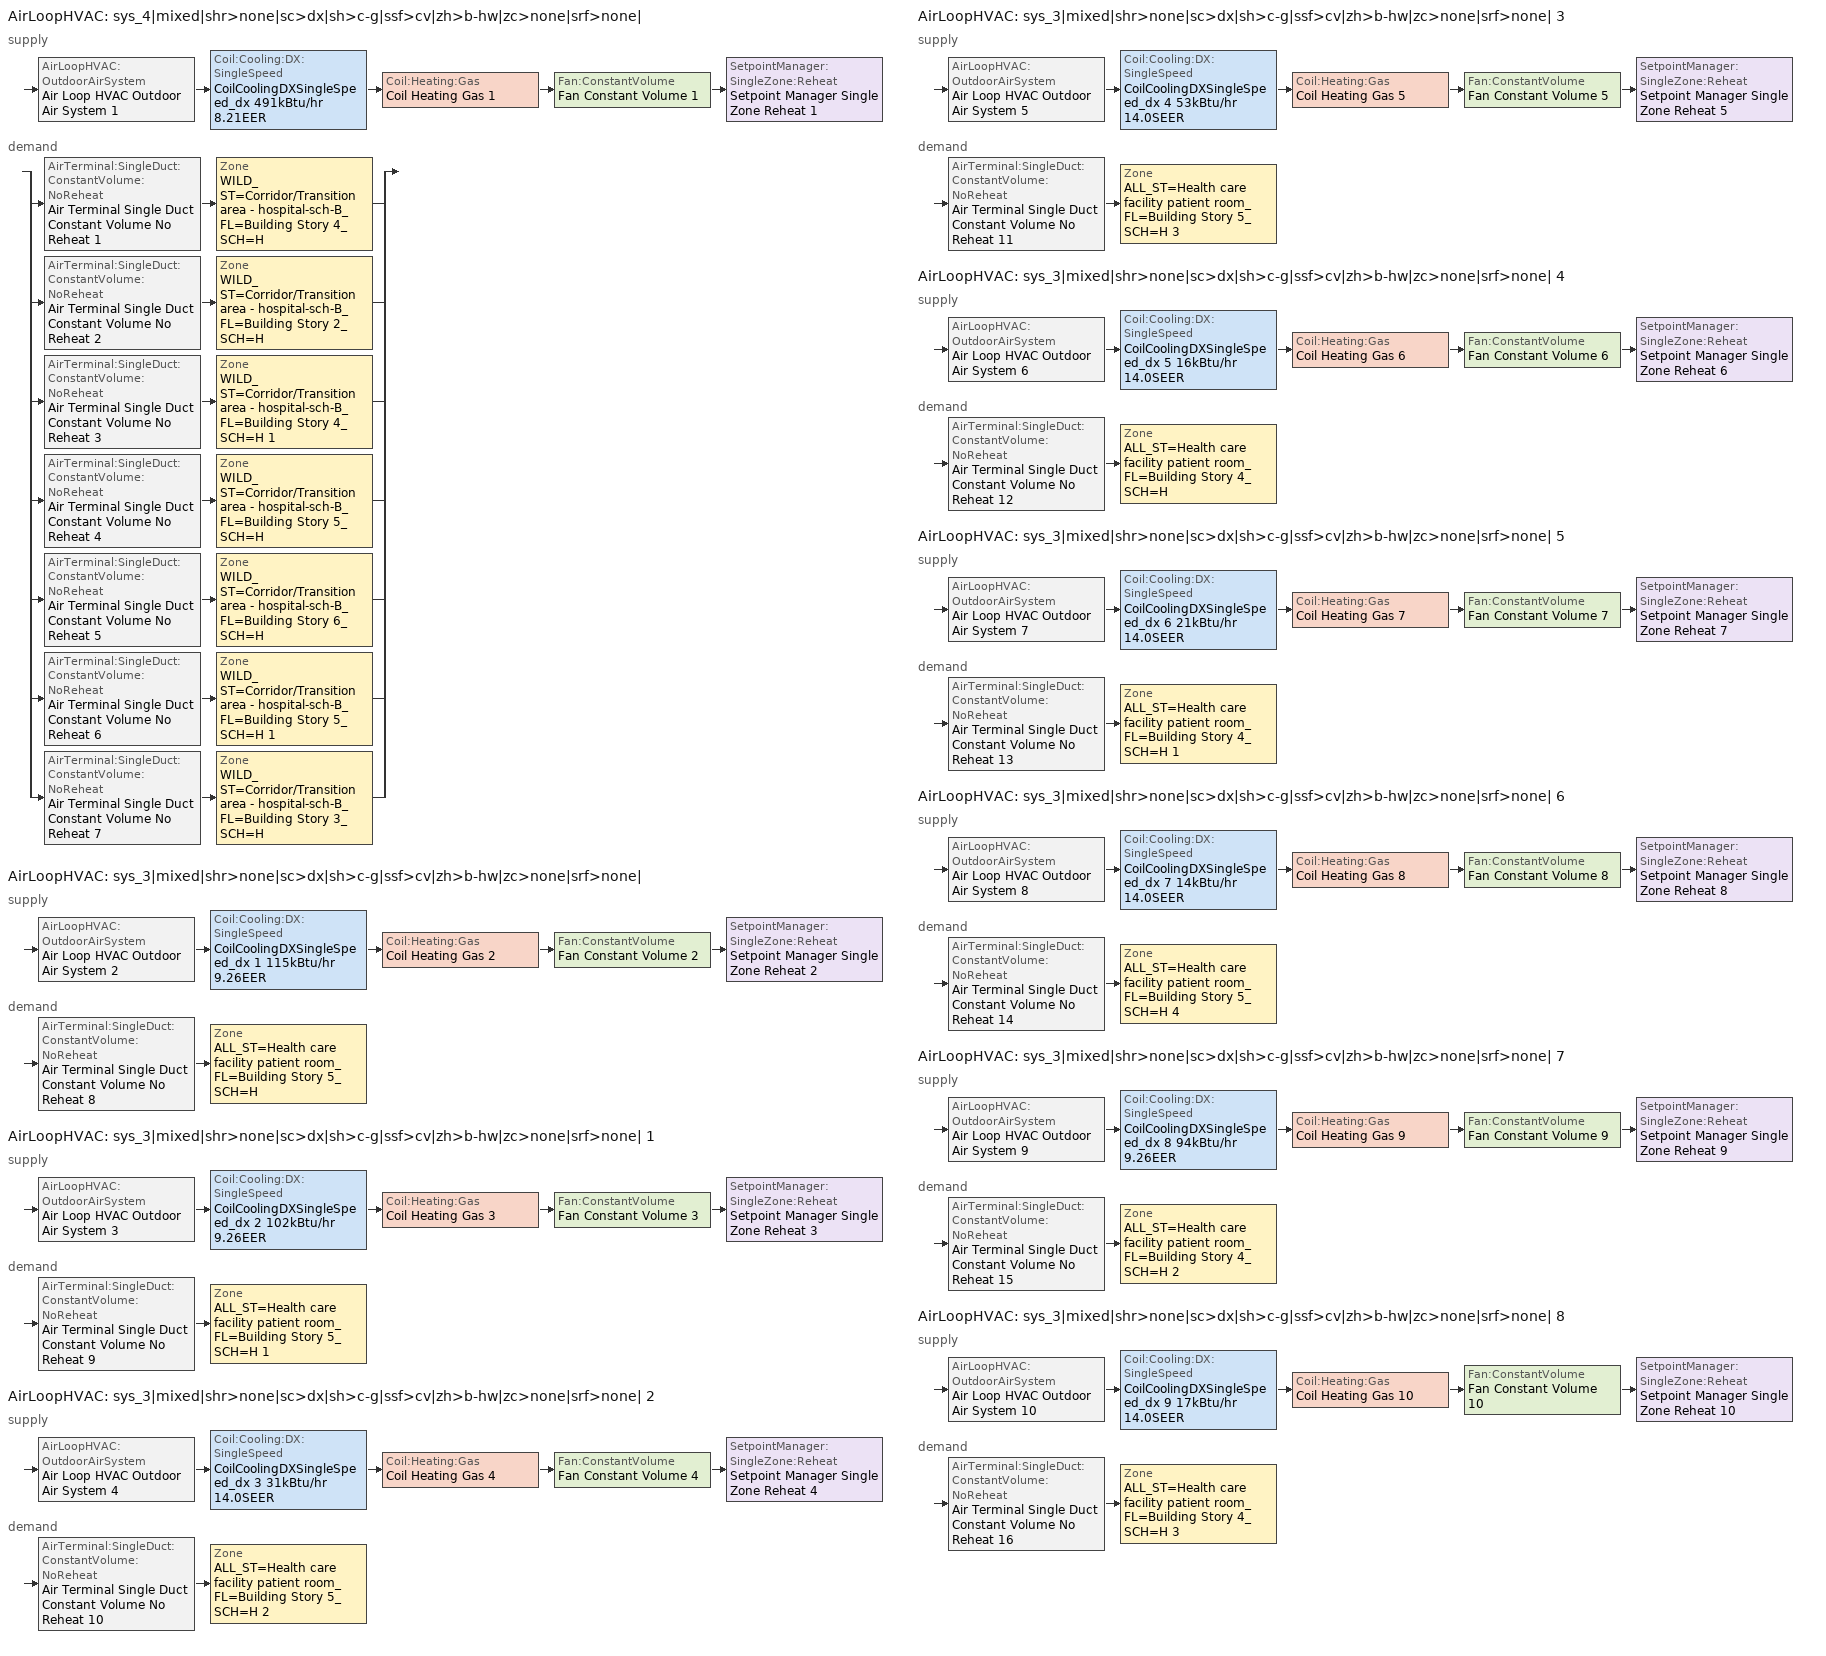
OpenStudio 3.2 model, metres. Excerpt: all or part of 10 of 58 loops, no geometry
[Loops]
AirLoopHVAC 'sys_4|mixed|shr>none|sc>dx|sh>c-g|ssf>cv|zh>b-hw|zc>none|srf>none|'
 supply: AirLoopHVAC:OutdoorAirSystem 'Air Loop HVAC Outdoor Air System 1' > Coil:Cooling:DX:SingleSpeed 'CoilCoolingDXSingleSpeed_dx 491kBtu/hr 8.21EER' > Coil:Heating:Gas 'Coil Heating Gas 1' > Fan:ConstantVolume 'Fan Constant Volume 1' > SetpointManager:SingleZone:Reheat 'Setpoint Manager Single Zone Reheat 1'
 demand: split
  | AirTerminal:SingleDuct:ConstantVolume:NoReheat 'Air Terminal Single Duct Constant Volume No Reheat 1' > Zone 'WILD_ST=Corridor/Transition area - hospital-sch-B_FL=Building Story 4_SCH=H'
  | AirTerminal:SingleDuct:ConstantVolume:NoReheat 'Air Terminal Single Duct Constant Volume No Reheat 2' > Zone 'WILD_ST=Corridor/Transition area - hospital-sch-B_FL=Building Story 2_SCH=H'
  | AirTerminal:SingleDuct:ConstantVolume:NoReheat 'Air Terminal Single Duct Constant Volume No Reheat 3' > Zone 'WILD_ST=Corridor/Transition area - hospital-sch-B_FL=Building Story 4_SCH=H 1'
  | AirTerminal:SingleDuct:ConstantVolume:NoReheat 'Air Terminal Single Duct Constant Volume No Reheat 4' > Zone 'WILD_ST=Corridor/Transition area - hospital-sch-B_FL=Building Story 5_SCH=H'
  | AirTerminal:SingleDuct:ConstantVolume:NoReheat 'Air Terminal Single Duct Constant Volume No Reheat 5' > Zone 'WILD_ST=Corridor/Transition area - hospital-sch-B_FL=Building Story 6_SCH=H'
  | AirTerminal:SingleDuct:ConstantVolume:NoReheat 'Air Terminal Single Duct Constant Volume No Reheat 6' > Zone 'WILD_ST=Corridor/Transition area - hospital-sch-B_FL=Building Story 5_SCH=H 1'
  | AirTerminal:SingleDuct:ConstantVolume:NoReheat 'Air Terminal Single Duct Constant Volume No Reheat 7' > Zone 'WILD_ST=Corridor/Transition area - hospital-sch-B_FL=Building Story 3_SCH=H'
AirLoopHVAC 'sys_3|mixed|shr>none|sc>dx|sh>c-g|ssf>cv|zh>b-hw|zc>none|srf>none|'
 supply: AirLoopHVAC:OutdoorAirSystem 'Air Loop HVAC Outdoor Air System 2' > Coil:Cooling:DX:SingleSpeed 'CoilCoolingDXSingleSpeed_dx 1 115kBtu/hr 9.26EER' > Coil:Heating:Gas 'Coil Heating Gas 2' > Fan:ConstantVolume 'Fan Constant Volume 2' > SetpointManager:SingleZone:Reheat 'Setpoint Manager Single Zone Reheat 2'
 demand: AirTerminal:SingleDuct:ConstantVolume:NoReheat 'Air Terminal Single Duct Constant Volume No Reheat 8' > Zone 'ALL_ST=Health care facility patient room_FL=Building Story 5_SCH=H'
AirLoopHVAC 'sys_3|mixed|shr>none|sc>dx|sh>c-g|ssf>cv|zh>b-hw|zc>none|srf>none| 1'
 supply: AirLoopHVAC:OutdoorAirSystem 'Air Loop HVAC Outdoor Air System 3' > Coil:Cooling:DX:SingleSpeed 'CoilCoolingDXSingleSpeed_dx 2 102kBtu/hr 9.26EER' > Coil:Heating:Gas 'Coil Heating Gas 3' > Fan:ConstantVolume 'Fan Constant Volume 3' > SetpointManager:SingleZone:Reheat 'Setpoint Manager Single Zone Reheat 3'
 demand: AirTerminal:SingleDuct:ConstantVolume:NoReheat 'Air Terminal Single Duct Constant Volume No Reheat 9' > Zone 'ALL_ST=Health care facility patient room_FL=Building Story 5_SCH=H 1'
AirLoopHVAC 'sys_3|mixed|shr>none|sc>dx|sh>c-g|ssf>cv|zh>b-hw|zc>none|srf>none| 2'
 supply: AirLoopHVAC:OutdoorAirSystem 'Air Loop HVAC Outdoor Air System 4' > Coil:Cooling:DX:SingleSpeed 'CoilCoolingDXSingleSpeed_dx 3 31kBtu/hr 14.0SEER' > Coil:Heating:Gas 'Coil Heating Gas 4' > Fan:ConstantVolume 'Fan Constant Volume 4' > SetpointManager:SingleZone:Reheat 'Setpoint Manager Single Zone Reheat 4'
 demand: AirTerminal:SingleDuct:ConstantVolume:NoReheat 'Air Terminal Single Duct Constant Volume No Reheat 10' > Zone 'ALL_ST=Health care facility patient room_FL=Building Story 5_SCH=H 2'
AirLoopHVAC 'sys_3|mixed|shr>none|sc>dx|sh>c-g|ssf>cv|zh>b-hw|zc>none|srf>none| 3'
 supply: AirLoopHVAC:OutdoorAirSystem 'Air Loop HVAC Outdoor Air System 5' > Coil:Cooling:DX:SingleSpeed 'CoilCoolingDXSingleSpeed_dx 4 53kBtu/hr 14.0SEER' > Coil:Heating:Gas 'Coil Heating Gas 5' > Fan:ConstantVolume 'Fan Constant Volume 5' > SetpointManager:SingleZone:Reheat 'Setpoint Manager Single Zone Reheat 5'
 demand: AirTerminal:SingleDuct:ConstantVolume:NoReheat 'Air Terminal Single Duct Constant Volume No Reheat 11' > Zone 'ALL_ST=Health care facility patient room_FL=Building Story 5_SCH=H 3'
AirLoopHVAC 'sys_3|mixed|shr>none|sc>dx|sh>c-g|ssf>cv|zh>b-hw|zc>none|srf>none| 4'
 supply: AirLoopHVAC:OutdoorAirSystem 'Air Loop HVAC Outdoor Air System 6' > Coil:Cooling:DX:SingleSpeed 'CoilCoolingDXSingleSpeed_dx 5 16kBtu/hr 14.0SEER' > Coil:Heating:Gas 'Coil Heating Gas 6' > Fan:ConstantVolume 'Fan Constant Volume 6' > SetpointManager:SingleZone:Reheat 'Setpoint Manager Single Zone Reheat 6'
 demand: AirTerminal:SingleDuct:ConstantVolume:NoReheat 'Air Terminal Single Duct Constant Volume No Reheat 12' > Zone 'ALL_ST=Health care facility patient room_FL=Building Story 4_SCH=H'
AirLoopHVAC 'sys_3|mixed|shr>none|sc>dx|sh>c-g|ssf>cv|zh>b-hw|zc>none|srf>none| 5'
 supply: AirLoopHVAC:OutdoorAirSystem 'Air Loop HVAC Outdoor Air System 7' > Coil:Cooling:DX:SingleSpeed 'CoilCoolingDXSingleSpeed_dx 6 21kBtu/hr 14.0SEER' > Coil:Heating:Gas 'Coil Heating Gas 7' > Fan:ConstantVolume 'Fan Constant Volume 7' > SetpointManager:SingleZone:Reheat 'Setpoint Manager Single Zone Reheat 7'
 demand: AirTerminal:SingleDuct:ConstantVolume:NoReheat 'Air Terminal Single Duct Constant Volume No Reheat 13' > Zone 'ALL_ST=Health care facility patient room_FL=Building Story 4_SCH=H 1'
AirLoopHVAC 'sys_3|mixed|shr>none|sc>dx|sh>c-g|ssf>cv|zh>b-hw|zc>none|srf>none| 6'
 supply: AirLoopHVAC:OutdoorAirSystem 'Air Loop HVAC Outdoor Air System 8' > Coil:Cooling:DX:SingleSpeed 'CoilCoolingDXSingleSpeed_dx 7 14kBtu/hr 14.0SEER' > Coil:Heating:Gas 'Coil Heating Gas 8' > Fan:ConstantVolume 'Fan Constant Volume 8' > SetpointManager:SingleZone:Reheat 'Setpoint Manager Single Zone Reheat 8'
 demand: AirTerminal:SingleDuct:ConstantVolume:NoReheat 'Air Terminal Single Duct Constant Volume No Reheat 14' > Zone 'ALL_ST=Health care facility patient room_FL=Building Story 5_SCH=H 4'
AirLoopHVAC 'sys_3|mixed|shr>none|sc>dx|sh>c-g|ssf>cv|zh>b-hw|zc>none|srf>none| 7'
 supply: AirLoopHVAC:OutdoorAirSystem 'Air Loop HVAC Outdoor Air System 9' > Coil:Cooling:DX:SingleSpeed 'CoilCoolingDXSingleSpeed_dx 8 94kBtu/hr 9.26EER' > Coil:Heating:Gas 'Coil Heating Gas 9' > Fan:ConstantVolume 'Fan Constant Volume 9' > SetpointManager:SingleZone:Reheat 'Setpoint Manager Single Zone Reheat 9'
 demand: AirTerminal:SingleDuct:ConstantVolume:NoReheat 'Air Terminal Single Duct Constant Volume No Reheat 15' > Zone 'ALL_ST=Health care facility patient room_FL=Building Story 4_SCH=H 2'
AirLoopHVAC 'sys_3|mixed|shr>none|sc>dx|sh>c-g|ssf>cv|zh>b-hw|zc>none|srf>none| 8'
 supply: AirLoopHVAC:OutdoorAirSystem 'Air Loop HVAC Outdoor Air System 10' > Coil:Cooling:DX:SingleSpeed 'CoilCoolingDXSingleSpeed_dx 9 17kBtu/hr 14.0SEER' > Coil:Heating:Gas 'Coil Heating Gas 10' > Fan:ConstantVolume 'Fan Constant Volume 10' > SetpointManager:SingleZone:Reheat 'Setpoint Manager Single Zone Reheat 10'
 demand: AirTerminal:SingleDuct:ConstantVolume:NoReheat 'Air Terminal Single Duct Constant Volume No Reheat 16' > Zone 'ALL_ST=Health care facility patient room_FL=Building Story 4_SCH=H 3'
[Sizing:Zone] Zone Cooling Design Supply Air Temperature Input Method=TemperatureDifference; Zone Cooling Design Supply Air Temperature {C}=14; Zone Cooling Design Supply Air Temperature Difference {deltaC}=11; Zone Heating Design Supply Air Temperature Input Method=TemperatureDifference; Zone Heating Design Supply Air Temperature {C}=40; Zone Heating Design Supply Air Temperature Difference {deltaC}=21; Zone Cooling Design Supply Air Humidity Ratio {kg-H2O/kg-air}=0.0085; Zone Heating Design Supply Air Humidity Ratio {kg-H2O/kg-air}=0.008; Zone Heating Sizing Factor=1.3; Zone Cooling Sizing Factor=1.1; Cooling Design Air Flow Method=DesignDay; Heating Design Air Flow Method=DesignDay; Account for Dedicated Outdoor Air System=No; Dedicated Outdoor Air System Control Strategy=NeutralSupplyAir; Dedicated Outdoor Air Low Setpoint Temperature for Design {C}=autosize; Dedicated Outdoor Air High Setpoint Temperature for Design {C}=autosize
ALL_ST=Health care facility patient room_FL=Building Story 5_SCH=H; ALL_ST=Health care facility patient room_FL=Building Story 5_SCH=H 1; ALL_ST=Health care facility patient room_FL=Building Story 5_SCH=H 2; ALL_ST=Health care facility patient room_FL=Building Story 5_SCH=H 3; ALL_ST=Health care facility patient room_FL=Building Story 4_SCH=H; ALL_ST=Health care facility patient room_FL=Building Story 4_SCH=H 1; ALL_ST=Health care facility patient room_FL=Building Story 5_SCH=H 4; ALL_ST=Health care facility patient room_FL=Building Story 4_SCH=H 2; ALL_ST=Health care facility patient room_FL=Building Story 4_SCH=H 3; WILD_ST=Corridor/Transition area - hospital-sch-B_FL=Building Story 4_SCH=H; WILD_ST=Corridor/Transition area - hospital-sch-B_FL=Building Story 2_SCH=H; WILD_ST=Corridor/Transition area - hospital-sch-B_FL=Building Story 4_SCH=H 1; WILD_ST=Corridor/Transition area - hospital-sch-B_FL=Building Story 5_SCH=H; WILD_ST=Corridor/Transition area - hospital-sch-B_FL=Building Story 6_SCH=H; WILD_ST=Corridor/Transition area - hospital-sch-B_FL=Building Story 5_SCH=H 1; WILD_ST=Corridor/Transition area - hospital-sch-B_FL=Building Story 3_SCH=H
[Zone equipment]
ALL_ST=Health care facility patient room_FL=Building Story 5_SCH=H: Zone HVAC Baseboard Convective Water 8, Air Terminal Single Duct Constant Volume No Reheat 8
ALL_ST=Health care facility patient room_FL=Building Story 5_SCH=H 1: Zone HVAC Baseboard Convective Water 9, Air Terminal Single Duct Constant Volume No Reheat 9
ALL_ST=Health care facility patient room_FL=Building Story 5_SCH=H 2: Zone HVAC Baseboard Convective Water 10, Air Terminal Single Duct Constant Volume No Reheat 10
ALL_ST=Health care facility patient room_FL=Building Story 5_SCH=H 3: Zone HVAC Baseboard Convective Water 11, Air Terminal Single Duct Constant Volume No Reheat 11
ALL_ST=Health care facility patient room_FL=Building Story 4_SCH=H: Zone HVAC Baseboard Convective Water 12, Air Terminal Single Duct Constant Volume No Reheat 12
ALL_ST=Health care facility patient room_FL=Building Story 4_SCH=H 1: Zone HVAC Baseboard Convective Water 13, Air Terminal Single Duct Constant Volume No Reheat 13
ALL_ST=Health care facility patient room_FL=Building Story 5_SCH=H 4: Zone HVAC Baseboard Convective Water 14, Air Terminal Single Duct Constant Volume No Reheat 14
ALL_ST=Health care facility patient room_FL=Building Story 4_SCH=H 2: Zone HVAC Baseboard Convective Water 15, Air Terminal Single Duct Constant Volume No Reheat 15
ALL_ST=Health care facility patient room_FL=Building Story 4_SCH=H 3: Zone HVAC Baseboard Convective Water 16, Air Terminal Single Duct Constant Volume No Reheat 16
WILD_ST=Corridor/Transition area - hospital-sch-B_FL=Building Story 4_SCH=H: Zone HVAC Baseboard Convective Water 1, Air Terminal Single Duct Constant Volume No Reheat 1
WILD_ST=Corridor/Transition area - hospital-sch-B_FL=Building Story 2_SCH=H: Zone HVAC Baseboard Convective Water 2, Air Terminal Single Duct Constant Volume No Reheat 2
WILD_ST=Corridor/Transition area - hospital-sch-B_FL=Building Story 4_SCH=H 1: Zone HVAC Baseboard Convective Water 3, Air Terminal Single Duct Constant Volume No Reheat 3
WILD_ST=Corridor/Transition area - hospital-sch-B_FL=Building Story 5_SCH=H: Zone HVAC Baseboard Convective Water 4, Air Terminal Single Duct Constant Volume No Reheat 4
WILD_ST=Corridor/Transition area - hospital-sch-B_FL=Building Story 6_SCH=H: Zone HVAC Baseboard Convective Water 5, Air Terminal Single Duct Constant Volume No Reheat 5
WILD_ST=Corridor/Transition area - hospital-sch-B_FL=Building Story 5_SCH=H 1: Zone HVAC Baseboard Convective Water 6, Air Terminal Single Duct Constant Volume No Reheat 6
WILD_ST=Corridor/Transition area - hospital-sch-B_FL=Building Story 3_SCH=H: Zone HVAC Baseboard Convective Water 7, Air Terminal Single Duct Constant Volume No Reheat 7
[AirLoopHVAC] Design Supply Air Flow Rate {m3/s}=autosize; Design Return Air Flow Fraction of Supply Air Flow=1
Name | Availability Schedule
sys_4|mixed|shr>none|sc>dx|sh>c-g|ssf>cv|zh>b-hw|zc>none|srf>none| | sys_4|mixed|shr>none|sc>dx|sh>c-g|ssf>cv|zh>b-hw|zc>none|srf>none| Occ Sch
sys_3|mixed|shr>none|sc>dx|sh>c-g|ssf>cv|zh>b-hw|zc>none|srf>none| | sys_3|mixed|shr>none|sc>dx|sh>c-g|ssf>cv|zh>b-hw|zc>none|srf>none| Occ Sch
sys_3|mixed|shr>none|sc>dx|sh>c-g|ssf>cv|zh>b-hw|zc>none|srf>none| 1 | sys_3|mixed|shr>none|sc>dx|sh>c-g|ssf>cv|zh>b-hw|zc>none|srf>none| 1 Occ Sch
sys_3|mixed|shr>none|sc>dx|sh>c-g|ssf>cv|zh>b-hw|zc>none|srf>none| 2 | sys_3|mixed|shr>none|sc>dx|sh>c-g|ssf>cv|zh>b-hw|zc>none|srf>none| 2 Occ Sch
sys_3|mixed|shr>none|sc>dx|sh>c-g|ssf>cv|zh>b-hw|zc>none|srf>none| 3 | sys_3|mixed|shr>none|sc>dx|sh>c-g|ssf>cv|zh>b-hw|zc>none|srf>none| 3 Occ Sch
sys_3|mixed|shr>none|sc>dx|sh>c-g|ssf>cv|zh>b-hw|zc>none|srf>none| 4 | sys_3|mixed|shr>none|sc>dx|sh>c-g|ssf>cv|zh>b-hw|zc>none|srf>none| 4 Occ Sch
sys_3|mixed|shr>none|sc>dx|sh>c-g|ssf>cv|zh>b-hw|zc>none|srf>none| 5 | sys_3|mixed|shr>none|sc>dx|sh>c-g|ssf>cv|zh>b-hw|zc>none|srf>none| 5 Occ Sch
sys_3|mixed|shr>none|sc>dx|sh>c-g|ssf>cv|zh>b-hw|zc>none|srf>none| 6 | sys_3|mixed|shr>none|sc>dx|sh>c-g|ssf>cv|zh>b-hw|zc>none|srf>none| 6 Occ Sch
sys_3|mixed|shr>none|sc>dx|sh>c-g|ssf>cv|zh>b-hw|zc>none|srf>none| 7 | sys_3|mixed|shr>none|sc>dx|sh>c-g|ssf>cv|zh>b-hw|zc>none|srf>none| 7 Occ Sch
sys_3|mixed|shr>none|sc>dx|sh>c-g|ssf>cv|zh>b-hw|zc>none|srf>none| 8 | sys_3|mixed|shr>none|sc>dx|sh>c-g|ssf>cv|zh>b-hw|zc>none|srf>none| 8 Occ Sch
[Sizing:System] Type of Load to Size On=Sensible; Design Outdoor Air Flow Rate {m3/s}=Autosize; Central Heating Maximum System Air Flow Ratio=1; Preheat Design Temperature {C}=7; Preheat Design Humidity Ratio {kg-H2O/kg-Air}=0.008; Precool Design Temperature {C}=13; Precool Design Humidity Ratio {kg-H2O/kg-Air}=0.008; Central Cooling Design Supply Air Temperature {C}=13; Central Heating Design Supply Air Temperature {C}=43; Sizing Option=NonCoincident; 100% Outdoor Air in Cooling=No; 100% Outdoor Air in Heating=No; Central Cooling Design Supply Air Humidity Ratio {kg-H2O/kg-Air}=0.0085; Central Heating Design Supply Air Humidity Ratio {kg-H2O/kg-Air}=0.008; Cooling Design Air Flow Method=DesignDay; Cooling Design Air Flow Rate {m3/s}=0; Heating Design Air Flow Method=DesignDay; Heating Design Air Flow Rate {m3/s}=0; System Outdoor Air Method=ZoneSum; Zone Maximum Outdoor Air Fraction=1; Cooling Supply Air Flow Rate Per Floor Area {m3/s-m2}=0.00996765; Cooling Fraction of Autosized Cooling Supply Air Flow Rate=1; Cooling Supply Air Flow Rate Per Unit Cooling Capacity {m3/s-W}=3.94755e-05; Heating Supply Air Flow Rate Per Floor Area {m3/s-m2}=0.00996765; Heating Fraction of Autosized Heating Supply Air Flow Rate=1; Heating Fraction of Autosized Cooling Supply Air Flow Rate=1; Heating Supply Air Flow Rate Per Unit Heating Capacity {m3/s-W}=3.15882e-05; Cooling Design Capacity Method=CoolingDesignCapacity; Cooling Design Capacity {W}=autosize; Cooling Design Capacity Per Floor Area {W/m2}=234.7; Fraction of Autosized Cooling Design Capacity=1; Heating Design Capacity Method=HeatingDesignCapacity; Heating Design Capacity {W}=autosize; Heating Design Capacity Per Floor Area {W/m2}=157; Fraction of Autosized Heating Design Capacity=1; Central Cooling Capacity Control Method=OnOff
sys_4|mixed|shr>none|sc>dx|sh>c-g|ssf>cv|zh>b-hw|zc>none|srf>none|; sys_3|mixed|shr>none|sc>dx|sh>c-g|ssf>cv|zh>b-hw|zc>none|srf>none|; sys_3|mixed|shr>none|sc>dx|sh>c-g|ssf>cv|zh>b-hw|zc>none|srf>none| 1; sys_3|mixed|shr>none|sc>dx|sh>c-g|ssf>cv|zh>b-hw|zc>none|srf>none| 2; sys_3|mixed|shr>none|sc>dx|sh>c-g|ssf>cv|zh>b-hw|zc>none|srf>none| 3; sys_3|mixed|shr>none|sc>dx|sh>c-g|ssf>cv|zh>b-hw|zc>none|srf>none| 4; sys_3|mixed|shr>none|sc>dx|sh>c-g|ssf>cv|zh>b-hw|zc>none|srf>none| 5; sys_3|mixed|shr>none|sc>dx|sh>c-g|ssf>cv|zh>b-hw|zc>none|srf>none| 6; sys_3|mixed|shr>none|sc>dx|sh>c-g|ssf>cv|zh>b-hw|zc>none|srf>none| 7; sys_3|mixed|shr>none|sc>dx|sh>c-g|ssf>cv|zh>b-hw|zc>none|srf>none| 8
[Fan:ConstantVolume] Availability Schedule=Always On Discrete; Fan Total Efficiency=0.39975; Pressure Rise {Pa}=640; Maximum Flow Rate {m3/s}=AutoSize; Motor Efficiency=0.615
Fan Constant Volume 1; Fan Constant Volume 2; Fan Constant Volume 3; Fan Constant Volume 4; Fan Constant Volume 5; Fan Constant Volume 6; Fan Constant Volume 7; Fan Constant Volume 8; Fan Constant Volume 9; Fan Constant Volume 10
[Coil:Cooling:DX:SingleSpeed] Availability Schedule=Always On Discrete; Rated Total Cooling Capacity {W}=autosize; Rated Sensible Heat Ratio=autosize; Rated Air Flow Rate {m3/s}=autosize; Rated Evaporator Fan Power Per Volume Flow Rate {W/(m3/s)}=773.3; Total Cooling Capacity Function of Temperature Curve=DXCOOL-NECB2011-REF-CAPFT; Total Cooling Capacity Function of Flow Fraction Curve=DXCOOL-NECB2011-REF-CAPFFLOW; Energy Input Ratio Function of Temperature Curve=DXCOOL-NECB2011-REF-COOLEIRFT; Energy Input Ratio Function of Flow Fraction Curve=DXCOOL-NECB2011-REF-COOLEIRFFLOW; Part Load Fraction Correlation Curve=DXCOOL-NECB2011-REF-COOLPLFFPLR; Minimum Outdoor Dry-Bulb Temperature for Compressor Operation {C}=-25; Condenser Type=AirCooled; Evaporative Condenser Effectiveness=0; Evaporative Condenser Air Flow Rate {m3/s}=Autosize; Evaporative Condenser Pump Rated Power Consumption {W}=Autosize; Crankcase Heater Capacity {W}=0; Maximum Outdoor Dry-Bulb Temperature for Crankcase Heater Operation {C}=0; Basin Heater Capacity {W/K}=0; Basin Heater Setpoint Temperature {C}=10
Name | Rated COP {W/W}
CoilCoolingDXSingleSpeed_dx 491kBtu/hr 8.21EER | 2.8699
CoilCoolingDXSingleSpeed_dx 1 115kBtu/hr 9.26EER; CoilCoolingDXSingleSpeed_dx 2 102kBtu/hr 9.26EER; CoilCoolingDXSingleSpeed_dx 8 94kBtu/hr 9.26EER | 3.21949
CoilCoolingDXSingleSpeed_dx 3 31kBtu/hr 14.0SEER; CoilCoolingDXSingleSpeed_dx 4 53kBtu/hr 14.0SEER; CoilCoolingDXSingleSpeed_dx 5 16kBtu/hr 14.0SEER; CoilCoolingDXSingleSpeed_dx 6 21kBtu/hr 14.0SEER; CoilCoolingDXSingleSpeed_dx 7 14kBtu/hr 14.0SEER; CoilCoolingDXSingleSpeed_dx 9 17kBtu/hr 14.0SEER | 4.11713
[Coil:Heating:Gas] Availability Schedule=Always On Discrete; Nominal Capacity {W}=AutoSize; Parasitic Electric Load {W}=0; Part Load Fraction Correlation Curve=FURNACE-EFFPLR-NECB2011; Parasitic Gas Load {W}=0
Name | Gas Burner Efficiency
Coil Heating Gas 1 | 0.81
Coil Heating Gas 2; Coil Heating Gas 3; Coil Heating Gas 4; Coil Heating Gas 5; Coil Heating Gas 6; Coil Heating Gas 7; Coil Heating Gas 8; Coil Heating Gas 9; Coil Heating Gas 10 | 0.924
[Controller:OutdoorAir] Minimum Outdoor Air Flow Rate {m3/s}=autosize; Maximum Outdoor Air Flow Rate {m3/s}=Autosize; Economizer Control Action Type=ModulateFlow; Lockout Type=NoLockout; Minimum Limit Type=FixedMinimum; High Humidity Control=No; Heat Recovery Bypass Control Type=BypassWhenWithinEconomizerLimits
Name | Economizer Control Type | Minimum Outdoor Air Schedule | Controller Mechanical Ventilation | Economizer Maximum Limit Dry-Bulb Temperature {C} | Economizer Maximum Limit Enthalpy {J/kg} | Economizer Minimum Limit Dry-Bulb Temperature {C}
Controller Outdoor Air 1 | DifferentialEnthalpy | sys_4|mixed|shr>none|sc>dx|sh>c-g|ssf>cv|zh>b-hw|zc>none|srf>none| Occ Sch | Controller Mechanical Ventilation 1
Controller Outdoor Air 2 | DifferentialEnthalpy | sys_3|mixed|shr>none|sc>dx|sh>c-g|ssf>cv|zh>b-hw|zc>none|srf>none| Occ Sch | Controller Mechanical Ventilation 2
Controller Outdoor Air 3 | DifferentialEnthalpy | sys_3|mixed|shr>none|sc>dx|sh>c-g|ssf>cv|zh>b-hw|zc>none|srf>none| 1 Occ Sch | Controller Mechanical Ventilation 3
Controller Outdoor Air 4 | NoEconomizer | sys_3|mixed|shr>none|sc>dx|sh>c-g|ssf>cv|zh>b-hw|zc>none|srf>none| 2 Occ Sch | Controller Mechanical Ventilation 4 | 28 | 64000 | -100
Controller Outdoor Air 5 | NoEconomizer | sys_3|mixed|shr>none|sc>dx|sh>c-g|ssf>cv|zh>b-hw|zc>none|srf>none| 3 Occ Sch | Controller Mechanical Ventilation 5 | 28 | 64000 | -100
Controller Outdoor Air 6 | NoEconomizer | sys_3|mixed|shr>none|sc>dx|sh>c-g|ssf>cv|zh>b-hw|zc>none|srf>none| 4 Occ Sch | Controller Mechanical Ventilation 6 | 28 | 64000 | -100
Controller Outdoor Air 7 | NoEconomizer | sys_3|mixed|shr>none|sc>dx|sh>c-g|ssf>cv|zh>b-hw|zc>none|srf>none| 5 Occ Sch | Controller Mechanical Ventilation 7 | 28 | 64000 | -100
Controller Outdoor Air 8 | NoEconomizer | sys_3|mixed|shr>none|sc>dx|sh>c-g|ssf>cv|zh>b-hw|zc>none|srf>none| 6 Occ Sch | Controller Mechanical Ventilation 8 | 28 | 64000 | -100
Controller Outdoor Air 9 | DifferentialEnthalpy | sys_3|mixed|shr>none|sc>dx|sh>c-g|ssf>cv|zh>b-hw|zc>none|srf>none| 7 Occ Sch | Controller Mechanical Ventilation 9
Controller Outdoor Air 10 | NoEconomizer | sys_3|mixed|shr>none|sc>dx|sh>c-g|ssf>cv|zh>b-hw|zc>none|srf>none| 8 Occ Sch | Controller Mechanical Ventilation 10 | 28 | 64000 | -100
[Controller:MechanicalVentilation] Availability Schedule=Always On Discrete; System Outdoor Air Method=ZoneSum
Controller Mechanical Ventilation 1; Controller Mechanical Ventilation 2; Controller Mechanical Ventilation 3; Controller Mechanical Ventilation 4; Controller Mechanical Ventilation 5; Controller Mechanical Ventilation 6; Controller Mechanical Ventilation 7; Controller Mechanical Ventilation 8; Controller Mechanical Ventilation 9; Controller Mechanical Ventilation 10
[AirLoopHVAC:OutdoorAirSystem]
Name | Controller
Air Loop HVAC Outdoor Air System 1 | Controller Outdoor Air 1
Air Loop HVAC Outdoor Air System 2 | Controller Outdoor Air 2
Air Loop HVAC Outdoor Air System 3 | Controller Outdoor Air 3
Air Loop HVAC Outdoor Air System 4 | Controller Outdoor Air 4
Air Loop HVAC Outdoor Air System 5 | Controller Outdoor Air 5
Air Loop HVAC Outdoor Air System 6 | Controller Outdoor Air 6
Air Loop HVAC Outdoor Air System 7 | Controller Outdoor Air 7
Air Loop HVAC Outdoor Air System 8 | Controller Outdoor Air 8
Air Loop HVAC Outdoor Air System 9 | Controller Outdoor Air 9
Air Loop HVAC Outdoor Air System 10 | Controller Outdoor Air 10
[SetpointManager:SingleZone:Reheat] Minimum Supply Air Temperature {C}=13; Maximum Supply Air Temperature {C}=43
Name | Control Zone
Setpoint Manager Single Zone Reheat 1 | WILD_ST=Corridor/Transition area - hospital-sch-B_FL=Building Story 4_SCH=H
Setpoint Manager Single Zone Reheat 2 | ALL_ST=Health care facility patient room_FL=Building Story 5_SCH=H
Setpoint Manager Single Zone Reheat 3 | ALL_ST=Health care facility patient room_FL=Building Story 5_SCH=H 1
Setpoint Manager Single Zone Reheat 4 | ALL_ST=Health care facility patient room_FL=Building Story 5_SCH=H 2
Setpoint Manager Single Zone Reheat 5 | ALL_ST=Health care facility patient room_FL=Building Story 5_SCH=H 3
Setpoint Manager Single Zone Reheat 6 | ALL_ST=Health care facility patient room_FL=Building Story 4_SCH=H
Setpoint Manager Single Zone Reheat 7 | ALL_ST=Health care facility patient room_FL=Building Story 4_SCH=H 1
Setpoint Manager Single Zone Reheat 8 | ALL_ST=Health care facility patient room_FL=Building Story 5_SCH=H 4
Setpoint Manager Single Zone Reheat 9 | ALL_ST=Health care facility patient room_FL=Building Story 4_SCH=H 2
Setpoint Manager Single Zone Reheat 10 | ALL_ST=Health care facility patient room_FL=Building Story 4_SCH=H 3
[AirTerminal:SingleDuct:ConstantVolume:NoReheat] Availability Schedule=Always On Discrete; Maximum Air Flow Rate {m3/s}=AutoSize
Air Terminal Single Duct Constant Volume No Reheat 1; Air Terminal Single Duct Constant Volume No Reheat 2; Air Terminal Single Duct Constant Volume No Reheat 3; Air Terminal Single Duct Constant Volume No Reheat 4; Air Terminal Single Duct Constant Volume No Reheat 5; Air Terminal Single Duct Constant Volume No Reheat 6; Air Terminal Single Duct Constant Volume No Reheat 7; Air Terminal Single Duct Constant Volume No Reheat 8; Air Terminal Single Duct Constant Volume No Reheat 9; Air Terminal Single Duct Constant Volume No Reheat 10; Air Terminal Single Duct Constant Volume No Reheat 11; Air Terminal Single Duct Constant Volume No Reheat 12; Air Terminal Single Duct Constant Volume No Reheat 13; Air Terminal Single Duct Constant Volume No Reheat 14; Air Terminal Single Duct Constant Volume No Reheat 15; Air Terminal Single Duct Constant Volume No Reheat 16
[Schedule:Ruleset]
Name | Default Day Schedule | Summer Design Day Schedule | Winter Design Day Schedule
sys_3|mixed|shr>none|sc>dx|sh>c-g|ssf>cv|zh>b-hw|zc>none|srf>none| Occ Sch | sys_3|mixed|shr>none|sc>dx|sh>c-g|ssf>cv|zh>b-hw|zc>none|srf>none| Occ Sch Default | sys_3|mixed|shr>none|sc>dx|sh>c-g|ssf>cv|zh>b-hw|zc>none|srf>none| Occ Sch Summer Design Day | sys_3|mixed|shr>none|sc>dx|sh>c-g|ssf>cv|zh>b-hw|zc>none|srf>none| Occ Sch Winter Design Day
sys_3|mixed|shr>none|sc>dx|sh>c-g|ssf>cv|zh>b-hw|zc>none|srf>none| 1 Occ Sch | sys_3|mixed|shr>none|sc>dx|sh>c-g|ssf>cv|zh>b-hw|zc>none|srf>none| 1 Occ Sch Default | sys_3|mixed|shr>none|sc>dx|sh>c-g|ssf>cv|zh>b-hw|zc>none|srf>none| 1 Occ Sch Summer Design Day | sys_3|mixed|shr>none|sc>dx|sh>c-g|ssf>cv|zh>b-hw|zc>none|srf>none| 1 Occ Sch Winter Design Day
sys_3|mixed|shr>none|sc>dx|sh>c-g|ssf>cv|zh>b-hw|zc>none|srf>none| 2 Occ Sch | sys_3|mixed|shr>none|sc>dx|sh>c-g|ssf>cv|zh>b-hw|zc>none|srf>none| 2 Occ Sch Default | sys_3|mixed|shr>none|sc>dx|sh>c-g|ssf>cv|zh>b-hw|zc>none|srf>none| 2 Occ Sch Summer Design Day | sys_3|mixed|shr>none|sc>dx|sh>c-g|ssf>cv|zh>b-hw|zc>none|srf>none| 2 Occ Sch Winter Design Day
sys_3|mixed|shr>none|sc>dx|sh>c-g|ssf>cv|zh>b-hw|zc>none|srf>none| 3 Occ Sch | sys_3|mixed|shr>none|sc>dx|sh>c-g|ssf>cv|zh>b-hw|zc>none|srf>none| 3 Occ Sch Default | sys_3|mixed|shr>none|sc>dx|sh>c-g|ssf>cv|zh>b-hw|zc>none|srf>none| 3 Occ Sch Summer Design Day | sys_3|mixed|shr>none|sc>dx|sh>c-g|ssf>cv|zh>b-hw|zc>none|srf>none| 3 Occ Sch Winter Design Day
sys_3|mixed|shr>none|sc>dx|sh>c-g|ssf>cv|zh>b-hw|zc>none|srf>none| 4 Occ Sch | sys_3|mixed|shr>none|sc>dx|sh>c-g|ssf>cv|zh>b-hw|zc>none|srf>none| 4 Occ Sch Default | sys_3|mixed|shr>none|sc>dx|sh>c-g|ssf>cv|zh>b-hw|zc>none|srf>none| 4 Occ Sch Summer Design Day | sys_3|mixed|shr>none|sc>dx|sh>c-g|ssf>cv|zh>b-hw|zc>none|srf>none| 4 Occ Sch Winter Design Day
sys_3|mixed|shr>none|sc>dx|sh>c-g|ssf>cv|zh>b-hw|zc>none|srf>none| 5 Occ Sch | sys_3|mixed|shr>none|sc>dx|sh>c-g|ssf>cv|zh>b-hw|zc>none|srf>none| 5 Occ Sch Default | sys_3|mixed|shr>none|sc>dx|sh>c-g|ssf>cv|zh>b-hw|zc>none|srf>none| 5 Occ Sch Summer Design Day | sys_3|mixed|shr>none|sc>dx|sh>c-g|ssf>cv|zh>b-hw|zc>none|srf>none| 5 Occ Sch Winter Design Day
sys_3|mixed|shr>none|sc>dx|sh>c-g|ssf>cv|zh>b-hw|zc>none|srf>none| 6 Occ Sch | sys_3|mixed|shr>none|sc>dx|sh>c-g|ssf>cv|zh>b-hw|zc>none|srf>none| 6 Occ Sch Default | sys_3|mixed|shr>none|sc>dx|sh>c-g|ssf>cv|zh>b-hw|zc>none|srf>none| 6 Occ Sch Summer Design Day | sys_3|mixed|shr>none|sc>dx|sh>c-g|ssf>cv|zh>b-hw|zc>none|srf>none| 6 Occ Sch Winter Design Day
sys_3|mixed|shr>none|sc>dx|sh>c-g|ssf>cv|zh>b-hw|zc>none|srf>none| 7 Occ Sch | sys_3|mixed|shr>none|sc>dx|sh>c-g|ssf>cv|zh>b-hw|zc>none|srf>none| 7 Occ Sch Default | sys_3|mixed|shr>none|sc>dx|sh>c-g|ssf>cv|zh>b-hw|zc>none|srf>none| 7 Occ Sch Summer Design Day | sys_3|mixed|shr>none|sc>dx|sh>c-g|ssf>cv|zh>b-hw|zc>none|srf>none| 7 Occ Sch Winter Design Day
sys_3|mixed|shr>none|sc>dx|sh>c-g|ssf>cv|zh>b-hw|zc>none|srf>none| 8 Occ Sch | sys_3|mixed|shr>none|sc>dx|sh>c-g|ssf>cv|zh>b-hw|zc>none|srf>none| 8 Occ Sch Default | sys_3|mixed|shr>none|sc>dx|sh>c-g|ssf>cv|zh>b-hw|zc>none|srf>none| 8 Occ Sch Summer Design Day | sys_3|mixed|shr>none|sc>dx|sh>c-g|ssf>cv|zh>b-hw|zc>none|srf>none| 8 Occ Sch Winter Design Day
sys_4|mixed|shr>none|sc>dx|sh>c-g|ssf>cv|zh>b-hw|zc>none|srf>none| Occ Sch | sys_4|mixed|shr>none|sc>dx|sh>c-g|ssf>cv|zh>b-hw|zc>none|srf>none| Occ Sch Default | sys_4|mixed|shr>none|sc>dx|sh>c-g|ssf>cv|zh>b-hw|zc>none|srf>none| Occ Sch Summer Design Day | sys_4|mixed|shr>none|sc>dx|sh>c-g|ssf>cv|zh>b-hw|zc>none|srf>none| Occ Sch Winter Design Day
[Schedule:Day]
sys_3|mixed|shr>none|sc>dx|sh>c-g|ssf>cv|zh>b-hw|zc>none|srf>none| Occ Sch Default; sys_3|mixed|shr>none|sc>dx|sh>c-g|ssf>cv|zh>b-hw|zc>none|srf>none| Occ Sch Winter Design Day; sys_3|mixed|shr>none|sc>dx|sh>c-g|ssf>cv|zh>b-hw|zc>none|srf>none| Occ Sch Summer Design Day; sys_3|mixed|shr>none|sc>dx|sh>c-g|ssf>cv|zh>b-hw|zc>none|srf>none| 1 Occ Sch Default; sys_3|mixed|shr>none|sc>dx|sh>c-g|ssf>cv|zh>b-hw|zc>none|srf>none| 1 Occ Sch Winter Design Day; sys_3|mixed|shr>none|sc>dx|sh>c-g|ssf>cv|zh>b-hw|zc>none|srf>none| 1 Occ Sch Summer Design Day; sys_3|mixed|shr>none|sc>dx|sh>c-g|ssf>cv|zh>b-hw|zc>none|srf>none| 2 Occ Sch Default; sys_3|mixed|shr>none|sc>dx|sh>c-g|ssf>cv|zh>b-hw|zc>none|srf>none| 2 Occ Sch Winter Design Day; sys_3|mixed|shr>none|sc>dx|sh>c-g|ssf>cv|zh>b-hw|zc>none|srf>none| 2 Occ Sch Summer Design Day; sys_3|mixed|shr>none|sc>dx|sh>c-g|ssf>cv|zh>b-hw|zc>none|srf>none| 3 Occ Sch Default; sys_3|mixed|shr>none|sc>dx|sh>c-g|ssf>cv|zh>b-hw|zc>none|srf>none| 3 Occ Sch Winter Design Day; sys_3|mixed|shr>none|sc>dx|sh>c-g|ssf>cv|zh>b-hw|zc>none|srf>none| 3 Occ Sch Summer Design Day; sys_3|mixed|shr>none|sc>dx|sh>c-g|ssf>cv|zh>b-hw|zc>none|srf>none| 4 Occ Sch Default; sys_3|mixed|shr>none|sc>dx|sh>c-g|ssf>cv|zh>b-hw|zc>none|srf>none| 4 Occ Sch Winter Design Day; sys_3|mixed|shr>none|sc>dx|sh>c-g|ssf>cv|zh>b-hw|zc>none|srf>none| 4 Occ Sch Summer Design Day; sys_3|mixed|shr>none|sc>dx|sh>c-g|ssf>cv|zh>b-hw|zc>none|srf>none| 5 Occ Sch Default; sys_3|mixed|shr>none|sc>dx|sh>c-g|ssf>cv|zh>b-hw|zc>none|srf>none| 5 Occ Sch Winter Design Day; sys_3|mixed|shr>none|sc>dx|sh>c-g|ssf>cv|zh>b-hw|zc>none|srf>none| 5 Occ Sch Summer Design Day; sys_3|mixed|shr>none|sc>dx|sh>c-g|ssf>cv|zh>b-hw|zc>none|srf>none| 6 Occ Sch Default; sys_3|mixed|shr>none|sc>dx|sh>c-g|ssf>cv|zh>b-hw|zc>none|srf>none| 6 Occ Sch Winter Design Day; sys_3|mixed|shr>none|sc>dx|sh>c-g|ssf>cv|zh>b-hw|zc>none|srf>none| 6 Occ Sch Summer Design Day; sys_3|mixed|shr>none|sc>dx|sh>c-g|ssf>cv|zh>b-hw|zc>none|srf>none| 7 Occ Sch Default; sys_3|mixed|shr>none|sc>dx|sh>c-g|ssf>cv|zh>b-hw|zc>none|srf>none| 7 Occ Sch Winter Design Day; sys_3|mixed|shr>none|sc>dx|sh>c-g|ssf>cv|zh>b-hw|zc>none|srf>none| 7 Occ Sch Summer Design Day; sys_3|mixed|shr>none|sc>dx|sh>c-g|ssf>cv|zh>b-hw|zc>none|srf>none| 8 Occ Sch Default; sys_3|mixed|shr>none|sc>dx|sh>c-g|ssf>cv|zh>b-hw|zc>none|srf>none| 8 Occ Sch Winter Design Day; sys_3|mixed|shr>none|sc>dx|sh>c-g|ssf>cv|zh>b-hw|zc>none|srf>none| 8 Occ Sch Summer Design Day; sys_4|mixed|shr>none|sc>dx|sh>c-g|ssf>cv|zh>b-hw|zc>none|srf>none| Occ Sch Default; sys_4|mixed|shr>none|sc>dx|sh>c-g|ssf>cv|zh>b-hw|zc>none|srf>none| Occ Sch Winter Design Day; sys_4|mixed|shr>none|sc>dx|sh>c-g|ssf>cv|zh>b-hw|zc>none|srf>none| Occ Sch Summer Design Day: 24, 0, 1
[Schedule:Constant]
Always On Discrete: Value=1
[Curve:Biquadratic] Minimum Value of x=13; Maximum Value of x=24; Minimum Value of y=24; Maximum Value of y=46
Name | Coefficient1 Constant | Coefficient2 x | Coefficient3 x**2 | Coefficient4 y | Coefficient5 y**2 | Coefficient6 x*y
DXCOOL-NECB2011-REF-CAPFT | 0.867905 | 0.0142459 | 0.00055436 | -0.0075575 | 3.3e-05 | -0.0001918
DXCOOL-NECB2011-REF-COOLEIRFT | 0.114171 | 0.0281822 | -0.0004199 | 0.0214108 | 0.000161028 | -0.000679104
[Curve:Quadratic] Minimum Value of x=0.5; Maximum Value of x=1.5
Name | Coefficient1 Constant | Coefficient2 x | Coefficient3 x**2
DXCOOL-NECB2011-REF-CAPFFLOW | 0.8 | 0.2 | 0
DXCOOL-NECB2011-REF-COOLEIRFFLOW | 1.1552 | -0.1808 | 0.0256
[Curve:Cubic] Maximum Value of x=1
Name | Coefficient1 Constant | Coefficient2 x | Coefficient3 x**2 | Coefficient4 x**3 | Minimum Value of x
DXCOOL-NECB2011-REF-COOLPLFFPLR | 0.0277 | 4.9151 | -8.184 | 4.2702 | 0.7
FURNACE-EFFPLR-NECB2011 | 0.722 | 0.8211 | -1.0396 | 0.5 | 0
